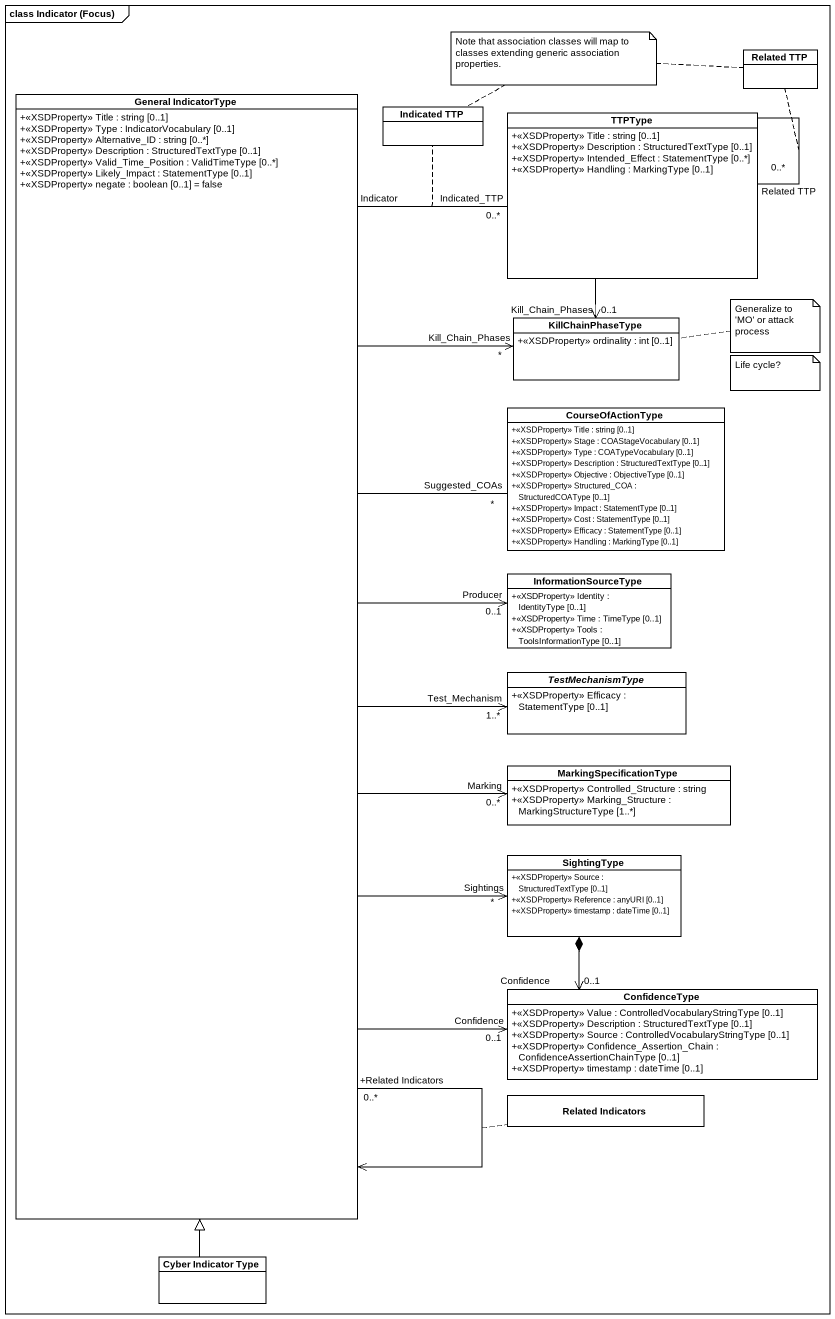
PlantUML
@startuml
mainframe class Indicator (Focus)
hide circle
hide empty members
skinparam classAttributeIconSize 0
class "Related TTP" as Related_TTP
class "General IndicatorType" as General_IndicatorType {
  +<<XSDProperty>> Title : string [0..1]
  +<<XSDProperty>> Type : IndicatorVocabulary [0..1]
  +<<XSDProperty>> Alternative_ID : string [0..*]
  +<<XSDProperty>> Description : StructuredTextType [0..1]
  +<<XSDProperty>> Valid_Time_Position : ValidTimeType [0..*]
  +<<XSDProperty>> Likely_Impact : StatementType [0..1]
  +<<XSDProperty>> negate : boolean [0..1] = false
}
class "Indicated TTP" as Indicated_TTP
class TTPType {
  +<<XSDProperty>> Title : string [0..1]
  +<<XSDProperty>> Description : StructuredTextType [0..1]
  +<<XSDProperty>> Intended_Effect : StatementType [0..*]
  +<<XSDProperty>> Handling : MarkingType [0..1]
}
class KillChainPhaseType {
  +<<XSDProperty>> ordinality : int [0..1]
}
class CourseOfActionType {
  +<<XSDProperty>> Title : string [0..1]
  +<<XSDProperty>> Stage : COAStageVocabulary [0..1]
  +<<XSDProperty>> Type : COATypeVocabulary [0..1]
  +<<XSDProperty>> Description : StructuredTextType [0..1]
  +<<XSDProperty>> Objective : ObjectiveType [0..1]
  +<<XSDProperty>> Structured_COA : StructuredCOAType [0..1]
  +<<XSDProperty>> Impact : StatementType [0..1]
  +<<XSDProperty>> Cost : StatementType [0..1]
  +<<XSDProperty>> Efficacy : StatementType [0..1]
  +<<XSDProperty>> Handling : MarkingType [0..1]
}
class InformationSourceType {
  +<<XSDProperty>> Identity : IdentityType [0..1]
  +<<XSDProperty>> Time : TimeType [0..1]
  +<<XSDProperty>> Tools : ToolsInformationType [0..1]
}
abstract class TestMechanismType {
  +<<XSDProperty>> Efficacy : StatementType [0..1]
}
class MarkingSpecificationType {
  +<<XSDProperty>> Controlled_Structure : string
  +<<XSDProperty>> Marking_Structure : MarkingStructureType [1..*]
}
class SightingType {
  +<<XSDProperty>> Source : StructuredTextType [0..1]
  +<<XSDProperty>> Reference : anyURI [0..1]
  +<<XSDProperty>> timestamp : dateTime [0..1]
}
class ConfidenceType {
  +<<XSDProperty>> Value : ControlledVocabularyStringType [0..1]
  +<<XSDProperty>> Description : StructuredTextType [0..1]
  +<<XSDProperty>> Source : ControlledVocabularyStringType [0..1]
  +<<XSDProperty>> Confidence_Assertion_Chain : ConfidenceAssertionChainType [0..1]
  +<<XSDProperty>> timestamp : dateTime [0..1]
}
class "Related Indicators" as Related_Indicators
class "Cyber Indicator Type" as Cyber_Indicator_Type
General_IndicatorType <-- "+Related Indicators\n0..*" General_IndicatorType
(General_IndicatorType, General_IndicatorType) .. Related_Indicators
TTPType "Indicated_TTP\n0..*" -- "Indicator" General_IndicatorType
(TTPType, General_IndicatorType) .. Indicated_TTP
TTPType "Related TTP\n0..*" -- TTPType
(TTPType, TTPType) .. Related_TTP
KillChainPhaseType "Kill_Chain_Phases\n*" <-- General_IndicatorType
KillChainPhaseType "Kill_Chain_Phases\n0..1" <-up- TTPType
CourseOfActionType "Suggested_COAs\n*" -left- General_IndicatorType
InformationSourceType "Producer\n0..1" <-left- General_IndicatorType
TestMechanismType "Test_Mechanism\n1..*" <-left- General_IndicatorType
MarkingSpecificationType "Marking\n0..*" <-left- General_IndicatorType
SightingType "Sightings\n*" <-left- General_IndicatorType
ConfidenceType "Confidence\n0..1" <-up- General_IndicatorType
ConfidenceType "Confidence\n0..1" <-up-* SightingType
Cyber_Indicator_Type -up-|> General_IndicatorType
note as N1
  Note that association classes will map to classes extending generic association properties.
end note
N1 .. Related_TTP
N1 .. Indicated_TTP
note right of KillChainPhaseType : Generalize to 'MO' or attack process
note as N3
  Life cycle?
end note
@enduml
